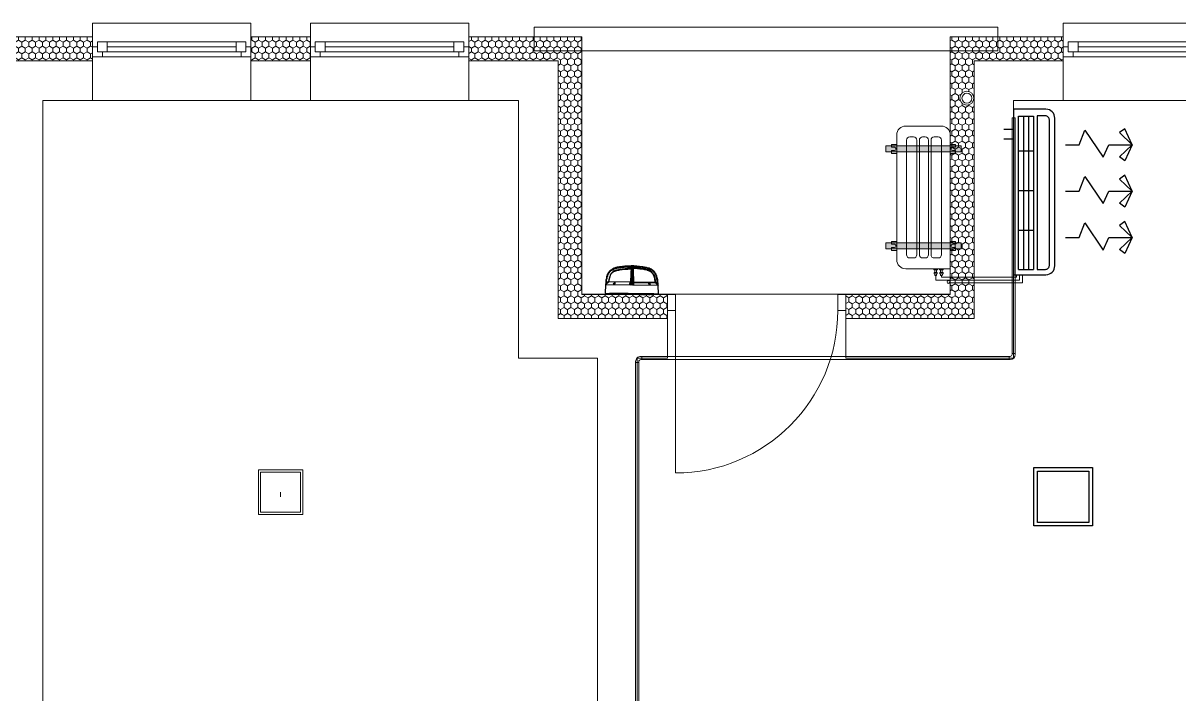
# Model space of a CAD drawing. Header units: feet. Extents: x 2566339 to 2624673, y -122443 to -81443.
# Drawn here: x 2587350 to 2593184, y -96554 to -93169 of the extents above; entities that cross this region are included whole.
import ezdxf

# ---------------------------------------------------------------- set-up
doc = ezdxf.new("R2010")
doc.units = ezdxf.units.FT
doc.header["$MEASUREMENT"] = 0
for name, color, linetype, lineweight in [('00E-Ndriqimi', 5, 'Continuous', 18), ('2DE_PRO_KT', 6, 'Continuous', 15), ('Columns_Pen_No__1', 7, 'Continuous', 5), ('Columns_Pen_No__6', 5, 'Continuous', 5), ('Condensate Pipe', 5, 'Continuous', 5), ('Exterior walls_Pen_No__1', 7, 'Continuous', 5), ('Gas Pipe', 81, 'Continuous', 5), ('Liquid Pipe', 14, 'Continuous', 5)]:
    doc.layers.add(name, color=color, linetype=linetype, lineweight=lineweight)
for name, color, linetype in [('00E-Ndriqimi elektrike', 5, 'Continuous'), ('AIR', 7, 'Continuous'), ('AIR-00', 8, 'Continuous'), ('AIR-03', 30, 'Continuous'), ('Columns', 7, 'Continuous'), ('Exterior walls', 7, 'Continuous')]:
    doc.layers.add(name, color=color, linetype=linetype)
for name, color, linetype, lineweight, true_color in [('ARCHICAD Doors_Pen_No__82', 7, 'Continuous', 5, 0xaaaaaa), ('ARCHICAD Windows_Pen_No__82', 7, 'Continuous', 5, 0xaaaaaa), ('Exterior walls_Pen_No__119', 7, 'Continuous', 5, 0xdecbcb), ('Exterior walls_Pen_No__82', 7, 'Continuous', 5, 0xaaaaaa), ('Structural - Bearing_Pen_No__82', 7, 'Continuous', 5, 0xaaaaaa)]:
    doc.layers.add(name, color=color, linetype=linetype, lineweight=lineweight, true_color=true_color)
doc.styles.add('CP_ATTR', font='arial.ttf')
pattern_1 = [(90, (2247653.822, -76424.967), (-34.641016, 0), [20, -40]), (90, (2247636.502, -76394.967), (-34.641016, 0), [20, -40]), (150, (2247653.822, -76404.967), (17.320508, 30), [20, -40]), (150, (2247619.18, -76404.967), (17.320508, 30), [20, -40]), (210, (2247653.822, -76424.967), (-17.320508, 30), [20, -40]), (210, (2247619.18, -76424.967), (-17.320508, 30), [20, -40])]

# ---------------------------------------------------------------- blocks, each defined once
blk = doc.blocks.new('Window 22_4')
at = {"layer": 'ARCHICAD Windows_Pen_No__82', "color": 253, "linetype": 'Continuous', "lineweight": 5, "true_color": 0xaaaaaa}
for p, q in [((-400, 50), (-400, 120)), ((-400, 120), (400, 120)), ((400, 120), (400, 50)), ((-400, 50), (-400, 0)), ((-400, 0), (-375, 0)), ((-400, 0), (-400, -50)), ((-400, 0), (-400, -50)), ((-375, 25), (-325, 25)), ((-375, -25), (-375, 25)), ((-375, 0), (-375, -25)), ((-325, 25), (325, 25)), ((-325, 25), (-325, -25)), ((-325, 25), (325, 25)), ((-325, 0), (325, 0)), ((325, -25), (325, 25)), ((325, 25), (375, 25)), ((375, 25), (375, -25)), ((375, -25), (375, 0)), ((375, 0), (400, 0)), ((400, 50), (400, 0)), ((400, 0), (400, -50)), ((400, 0), (400, -50)), ((-350, -50), (-400, -50)), ((-400, -50), (-400, -70)), ((-375, -25), (-350, -25)), ((-325, -25), (-375, -25)), ((-350, -25), (-350, -50)), ((350, -50), (-350, -50)), ((325, -25), (-325, -25)), ((375, -25), (325, -25)), ((350, -50), (350, -25)), ((350, -25), (375, -25)), ((400, -50), (350, -50)), ((400, -50), (400, -70)), ((-400, -70), (-400, -270)), ((400, -70), (400, -270)), ((-400, -270), (400, -270))]:
    blk.add_line(p, q, dxfattribs=at)
blk = doc.blocks.new('Wall_5', base_point=(2598169.8, -93239.2))
at = {"layer": 'Exterior walls_Pen_No__82', "linetype": 'Continuous', "lineweight": 5, "true_color": 0xaaaaaa}
h = blk.add_hatch(dxfattribs=at)
h.set_pattern_fill('STYROFOAM_SM_INSULATION', color=253, style=0, pattern_type=2)
h.set_pattern_definition(pattern_1)
h.paths.add_polyline_path([(2592029.8, -93239.2), (2592149.8, -93359.2), (2592599.8, -93359.2), (2592599.8, -93339.2), (2592599.8, -93289.2), (2592599.8, -93239.2)])
at = {"layer": 'Exterior walls_Pen_No__82', "color": 253, "linetype": 'Continuous', "lineweight": 5, "true_color": 0xaaaaaa}
for p, q in [((2592599.8, -93239.2), (2592599.8, -93289.2)), ((2592599.8, -93289.2), (2592599.8, -93339.2)), ((2592599.8, -93339.2), (2592599.8, -93359.2)), ((2592599.8, -93359.2), (2592149.8, -93359.2)), ((2592599.8, -93359.2), (2592599.8, -93559.2))]:
    blk.add_line(p, q, dxfattribs=at)
at = {"layer": 'Exterior walls_Pen_No__82', "color": 253, "linetype": 'Continuous', "lineweight": 5, "true_color": 0xaaaaaa, "flags": 128}
for points in [[(2592599.8, -93239.2), (2592029.8, -93239.2)], [(2592349.8, -93559.2), (2592599.8, -93559.2)]]:
    blk.add_lwpolyline(points, dxfattribs=at)
at = {"layer": 'ARCHICAD Windows_Pen_No__82', "color": 253, "linetype": 'Continuous', "lineweight": 5, "true_color": 0xaaaaaa, "zscale": 1000}
blk.add_blockref('Window 22_4', (2592999.8, -93289.2), dxfattribs=at)
blk = doc.blocks.new('Wall_6', base_point=(2592029.8, -93239.2))
at = {"layer": 'Exterior walls_Pen_No__82', "linetype": 'Continuous', "lineweight": 5, "true_color": 0xaaaaaa}
h = blk.add_hatch(dxfattribs=at)
h.set_pattern_fill('STYROFOAM_SM_INSULATION', color=253, style=0, pattern_type=2)
h.set_pattern_definition(pattern_1)
h.paths.add_polyline_path([(2592029.8, -93239.2), (2592029.8, -93583), (2592113.8, -93583), (2592096.3, -93578.3), (2592083.5, -93565.5), (2592078.8, -93548), (2592083.5, -93530.5), (2592096.3, -93517.7), (2592113.8, -93513), (2592131.3, -93517.7), (2592144.1, -93530.5), (2592148.8, -93548), (2592144.1, -93565.5), (2592131.3, -93578.3), (2592113.8, -93583), (2592149.8, -93583), (2592149.8, -93359.2)])
h = blk.add_hatch(dxfattribs=at)
h.set_pattern_fill('STYROFOAM_SM_INSULATION', color=253, style=0, pattern_type=2)
h.set_pattern_definition(pattern_1)
h.paths.add_polyline_path([(2592029.8, -93583), (2592029.8, -94539.2), (2592149.8, -94659.2), (2592149.8, -93583)])
at = {"layer": 'Exterior walls_Pen_No__82', "color": 253, "linetype": 'Continuous', "lineweight": 5, "true_color": 0xaaaaaa}
for p, q in [((2592149.8, -93359.2), (2592149.8, -93583)), ((2592149.8, -93583), (2592149.8, -94659.2))]:
    blk.add_line(p, q, dxfattribs=at)
at = {"layer": 'Exterior walls_Pen_No__82', "color": 253, "linetype": 'Continuous', "lineweight": 5, "true_color": 0xaaaaaa, "flags": 128}
for points in [[(2592029.8, -93239.2), (2592029.8, -94539.2)], [(2592349.8, -94859.2), (2592349.8, -93559.2)]]:
    blk.add_lwpolyline(points, dxfattribs=at)
blk = doc.blocks.new('Wall_7', base_point=(2590169.8, -94539.2))
at = {"layer": 'Exterior walls_Pen_No__82', "linetype": 'Continuous', "lineweight": 5, "true_color": 0xaaaaaa}
h = blk.add_hatch(dxfattribs=at)
h.set_pattern_fill('STYROFOAM_SM_INSULATION', color=253, style=0, pattern_type=2)
h.set_pattern_definition(pattern_1)
h.paths.add_polyline_path([(2590169.8, -94539.2), (2590169.8, -93239.2), (2590049.8, -93359.2), (2590049.8, -94659.2)])
at = {"layer": 'Exterior walls_Pen_No__82', "color": 253, "linetype": 'Continuous', "lineweight": 5, "true_color": 0xaaaaaa}
blk.add_line((2590049.8, -94659.2), (2590049.8, -93359.2), dxfattribs=at)
at = {"layer": 'Exterior walls_Pen_No__82', "color": 253, "linetype": 'Continuous', "lineweight": 5, "true_color": 0xaaaaaa, "flags": 128}
for points in [[(2590169.8, -94539.2), (2590169.8, -93239.2)], [(2589849.8, -93559.2), (2589849.8, -94859.2)]]:
    blk.add_lwpolyline(points, dxfattribs=at)
blk = doc.blocks.new('Wall_8', base_point=(2590169.8, -93239.2))
at = {"layer": 'Exterior walls_Pen_No__82', "linetype": 'Continuous', "lineweight": 5, "true_color": 0xaaaaaa}
h = blk.add_hatch(dxfattribs=at)
h.set_pattern_fill('STYROFOAM_SM_INSULATION', color=253, style=0, pattern_type=2)
h.set_pattern_definition(pattern_1)
h.paths.add_polyline_path([(2586949.8, -93239.2), (2586949.8, -93289.2), (2586949.8, -93339.2), (2586949.8, -93359.2), (2587699.8, -93359.2), (2587699.8, -93339.2), (2587699.8, -93289.2), (2587699.8, -93239.2)])
h = blk.add_hatch(dxfattribs=at)
h.set_pattern_fill('STYROFOAM_SM_INSULATION', color=253, style=0, pattern_type=2)
h.set_pattern_definition(pattern_1)
h.paths.add_polyline_path([(2588499.8, -93239.2), (2588499.8, -93289.2), (2588499.8, -93339.2), (2588499.8, -93359.2), (2588799.8, -93359.2), (2588799.8, -93339.2), (2588799.8, -93289.2), (2588799.8, -93239.2)])
h = blk.add_hatch(dxfattribs=at)
h.set_pattern_fill('STYROFOAM_SM_INSULATION', color=253, style=0, pattern_type=2)
h.set_pattern_definition(pattern_1)
h.paths.add_polyline_path([(2589599.8, -93289.2), (2589599.8, -93339.2), (2589599.8, -93359.2), (2590049.8, -93359.2), (2590169.8, -93239.2), (2589599.8, -93239.2)])
at = {"layer": 'Exterior walls_Pen_No__82', "color": 253, "linetype": 'Continuous', "lineweight": 5, "true_color": 0xaaaaaa}
for p, q in [((2587699.8, -93239.2), (2587699.8, -93289.2)), ((2588499.8, -93239.2), (2588499.8, -93289.2)), ((2588799.8, -93239.2), (2588799.8, -93289.2)), ((2589599.8, -93239.2), (2589599.8, -93289.2)), ((2587699.8, -93289.2), (2587699.8, -93339.2)), ((2587699.8, -93339.2), (2587699.8, -93359.2)), ((2588499.8, -93289.2), (2588499.8, -93339.2)), ((2588499.8, -93339.2), (2588499.8, -93359.2)), ((2588799.8, -93289.2), (2588799.8, -93339.2)), ((2588799.8, -93339.2), (2588799.8, -93359.2)), ((2589599.8, -93289.2), (2589599.8, -93339.2)), ((2589599.8, -93339.2), (2589599.8, -93359.2)), ((2587699.8, -93359.2), (2586949.8, -93359.2)), ((2587699.8, -93359.2), (2587699.8, -93559.2)), ((2588799.8, -93359.2), (2588499.8, -93359.2)), ((2588499.8, -93359.2), (2588499.8, -93559.2)), ((2588799.8, -93359.2), (2588799.8, -93559.2)), ((2590049.8, -93359.2), (2589599.8, -93359.2)), ((2589599.8, -93359.2), (2589599.8, -93559.2))]:
    blk.add_line(p, q, dxfattribs=at)
at = {"layer": 'Exterior walls_Pen_No__82', "color": 253, "linetype": 'Continuous', "lineweight": 5, "true_color": 0xaaaaaa, "flags": 128}
for points in [[(2587699.8, -93239.2), (2586949.8, -93239.2)], [(2588799.8, -93239.2), (2588499.8, -93239.2)], [(2590169.8, -93239.2), (2589599.8, -93239.2)], [(2587449.8, -93559.2), (2587699.8, -93559.2)], [(2588499.8, -93559.2), (2588799.8, -93559.2)], [(2589599.8, -93559.2), (2589849.8, -93559.2)]]:
    blk.add_lwpolyline(points, dxfattribs=at)
at = {"layer": 'ARCHICAD Windows_Pen_No__82', "color": 253, "linetype": 'Continuous', "lineweight": 5, "true_color": 0xaaaaaa, "zscale": 1000}
for p in [(2588099.8, -93289.2), (2589199.8, -93289.2)]:
    blk.add_blockref('Window 22_4', p, dxfattribs=at)
blk = doc.blocks.new('Wall_38', base_point=(2587449.8, -100009.2))
at = {"layer": 'Exterior walls_Pen_No__82', "color": 253, "linetype": 'Continuous', "lineweight": 5, "true_color": 0xaaaaaa, "flags": 128}
for points in [[(2587249.8, -93559.2), (2587249.8, -97559.2)], [(2587449.8, -97559.2), (2587449.8, -93559.2)], [(2587249.8, -97759.2), (2587249.8, -99759.2)], [(2587449.8, -99759.2), (2587449.8, -97759.2)]]:
    blk.add_lwpolyline(points, dxfattribs=at)
blk = doc.blocks.new('Wall_41', base_point=(2590449.8, -97759.2))
at = {"layer": 'Exterior walls_Pen_No__82', "color": 253, "linetype": 'Continuous', "lineweight": 5, "true_color": 0xaaaaaa, "flags": 128}
for points in [[(2590249.8, -94859.2), (2590249.8, -97559.2)], [(2590449.8, -97559.2), (2590449.8, -94859.2)]]:
    blk.add_lwpolyline(points, dxfattribs=at)
blk = doc.blocks.new('Wall_59', base_point=(2592149.8, -93189.2))
at = {"layer": 'Exterior walls_Pen_No__82', "color": 253, "linetype": 'Continuous', "lineweight": 5, "true_color": 0xaaaaaa, "flags": 128}
for points in [[(2592269.8, -93189.2), (2589929.8, -93189.2)], [(2590049.8, -93309.2), (2592149.8, -93309.2)]]:
    blk.add_lwpolyline(points, dxfattribs=at)
blk = doc.blocks.new('Wall_60', base_point=(2592149.8, -93309.2))
at = {"layer": 'Exterior walls_Pen_No__82', "color": 253, "linetype": 'Continuous', "lineweight": 5, "true_color": 0xaaaaaa, "flags": 128}
for points in [[(2592269.8, -93309.2), (2592269.8, -93189.2)], [(2592149.8, -93309.2), (2592269.8, -93309.2)]]:
    blk.add_lwpolyline(points, dxfattribs=at)
blk = doc.blocks.new('Wall_61', base_point=(2590049.8, -93309.2))
at = {"layer": 'Exterior walls_Pen_No__82', "color": 253, "linetype": 'Continuous', "lineweight": 5, "true_color": 0xaaaaaa, "flags": 128}
for points in [[(2589929.8, -93189.2), (2589929.8, -93309.2)], [(2589929.8, -93309.2), (2590049.8, -93309.2)]]:
    blk.add_lwpolyline(points, dxfattribs=at)
blk = doc.blocks.new('Wall_68', base_point=(2592029.8, -94539.2))
at = {"layer": 'Exterior walls_Pen_No__82', "linetype": 'Continuous', "lineweight": 5, "true_color": 0xaaaaaa}
h = blk.add_hatch(dxfattribs=at)
h.set_pattern_fill('STYROFOAM_SM_INSULATION', color=253, style=0, pattern_type=2)
h.set_pattern_definition(pattern_1)
h.paths.add_polyline_path([(2592029.8, -94539.2), (2591502.2, -94539.2), (2591502.2, -94659.2), (2592149.8, -94659.2)])
at = {"layer": 'Exterior walls_Pen_No__82', "color": 253, "linetype": 'Continuous', "lineweight": 5, "true_color": 0xaaaaaa}
blk.add_line((2592149.8, -94659.2), (2591502.2, -94659.2), dxfattribs=at)
at = {"layer": 'Exterior walls_Pen_No__82', "color": 253, "linetype": 'Continuous', "lineweight": 5, "true_color": 0xaaaaaa, "flags": 128}
for points in [[(2592029.8, -94539.2), (2591502.2, -94539.2)], [(2591502.2, -94539.2), (2591502.2, -94859.2)], [(2591502.2, -94859.2), (2592349.8, -94859.2)]]:
    blk.add_lwpolyline(points, dxfattribs=at)
blk = doc.blocks.new('Storefront with Transom 22')
at = {"layer": 'ARCHICAD Doors_Pen_No__82', "color": 253, "linetype": 'Continuous', "lineweight": 5, "true_color": 0xaaaaaa}
for p, q in [((410, 0), (410, 820)), ((-450, 40), (-450, 240)), ((450, 40), (450, 240)), ((-450, 0), (-450, 40)), ((-450, -80), (-450, 0)), ((-450, 0), (-410, 0)), ((-450, -80), (-450, 0)), ((-450, -80), (-450, 0)), ((-410, 0), (-410, -80)), ((410, -80), (410, 0)), ((410, 0), (450, 0)), ((450, 0), (450, 40)), ((450, 0), (450, -80)), ((450, -80), (450, 0)), ((450, -80), (450, 0)), ((-410, -80), (-450, -80)), ((450, -80), (410, -80))]:
    blk.add_line(p, q, dxfattribs=at)
blk.add_arc((410, 0), 820, 90, 180, dxfattribs=at)
blk = doc.blocks.new('Wall_69', base_point=(2591292.2, -94539.2))
at = {"layer": 'Exterior walls_Pen_No__82', "linetype": 'Continuous', "lineweight": 5, "true_color": 0xaaaaaa}
h = blk.add_hatch(dxfattribs=at)
h.set_pattern_fill('STYROFOAM_SM_INSULATION', color=253, style=0, pattern_type=2)
h.set_pattern_definition(pattern_1)
h.paths.add_polyline_path([(2590169.8, -94539.2), (2590049.8, -94659.2), (2590602.2, -94659.2), (2590602.2, -94539.2)])
at = {"layer": 'Exterior walls_Pen_No__82', "color": 253, "linetype": 'Continuous', "lineweight": 5, "true_color": 0xaaaaaa}
for p, q in [((2590602.2, -94539.2), (2590602.2, -94619.2)), ((2591502.2, -94539.2), (2591502.2, -94619.2)), ((2590602.2, -94619.2), (2590602.2, -94659.2)), ((2591502.2, -94619.2), (2591502.2, -94659.2)), ((2590602.2, -94659.2), (2590049.8, -94659.2)), ((2590602.2, -94659.2), (2590602.2, -94859.2)), ((2591502.2, -94659.2), (2591502.2, -94859.2))]:
    blk.add_line(p, q, dxfattribs=at)
at = {"layer": 'Exterior walls_Pen_No__82', "color": 253, "linetype": 'Continuous', "lineweight": 5, "true_color": 0xaaaaaa, "flags": 128}
for points in [[(2590602.2, -94539.2), (2590169.8, -94539.2)], [(2589849.8, -94859.2), (2590249.8, -94859.2)], [(2590449.8, -94859.2), (2590602.2, -94859.2)]]:
    blk.add_lwpolyline(points, dxfattribs=at)
at = {"layer": 'ARCHICAD Doors_Pen_No__82', "color": 253, "linetype": 'Continuous', "lineweight": 5, "true_color": 0xaaaaaa, "zscale": 1000, "rotation": 180}
blk.add_blockref('Storefront with Transom 22', (2591052.2, -94619.2), dxfattribs=at)
blk = doc.blocks.new('Column_2', base_point=(2592113.8, -93548))
at = {"layer": 'Columns_Pen_No__1', "color": 7, "linetype": 'Continuous', "lineweight": 5}
blk.add_circle((2592113.8, -93548), 35, dxfattribs=at)
at = {"layer": 'Columns_Pen_No__6', "color": 5, "linetype": 'Continuous', "lineweight": 5}
blk.add_circle((2592113.8, -93548), 25, dxfattribs=at)
blk = doc.blocks.new('CARRIER-W18-24 (FCD)')
at = {"layer": 'AIR-00'}
for p, q in [((-0.4747, -0.025), (-0.4747, -0.1)), ((0.3003, -0.05), (-0.4747, -0.05)), ((-0.2747, -0.025), (-0.2747, -0.1)), ((-0.0747, -0.025), (-0.0747, -0.1)), ((0.1253, -0.025), (0.1253, -0.1)), ((0.3003, -0.075), (-0.4747, -0.075)), ((0.3003, -0.1), (-0.4747, -0.1))]:
    blk.add_line(p, q, dxfattribs=at)
for points in [[(-0.4747, -0.025), (0.3003, -0.025), (0.3003, -0.1)], [(-0.3125, -0.2615), (-0.3125, -0.3311), (-0.2389, -0.3603), (-0.3755, -0.4524), (-0.3125, -0.4813), (-0.3125, -0.598)], [(-0.0781, -0.2615), (-0.0781, -0.3311), (-0.0045, -0.3603), (-0.1411, -0.4524), (-0.0781, -0.4813), (-0.0781, -0.598)], [(0.1563, -0.2615), (0.1563, -0.3311), (0.2299, -0.3603), (0.0933, -0.4524), (0.1563, -0.4813), (0.1563, -0.598)]]:
    blk.add_lwpolyline(points, dxfattribs=at)
blk.add_lwpolyline([(-0.4529, -0.1805), (0.2812, -0.1805, 0.414214), (0.3016, -0.1601), (0.3016, -0.1193), (-0.4733, -0.1193), (-0.4733, -0.1601, 0.414214)], format="xyb", close=True, dxfattribs=at)
for points in [[(-0.3734, -0.5351), (-0.3125, -0.598), (-0.3933, -0.5612)], [(-0.2516, -0.5351), (-0.3125, -0.598), (-0.2317, -0.5612)], [(-0.139, -0.5351), (-0.0781, -0.598), (-0.1589, -0.5612)], [(-0.0172, -0.5351), (-0.0781, -0.598), (0.0026, -0.5612)], [(0.0953, -0.5351), (0.1563, -0.598), (0.0755, -0.5612)], [(0.2172, -0.5351), (0.1563, -0.598), (0.237, -0.5612)]]:
    blk.add_lwpolyline(points, close=True, dxfattribs=at)
at = {"layer": 'AIR-03'}
for p, q in [((0.335, 0), (-0.5, 0)), ((-0.5, 0), (-0.5, -0.163)), ((0.185, 0.05), (0.185, 0)), ((0.235, 0.05), (0.235, 0))]:
    blk.add_line(p, q, dxfattribs=at)
blk.add_lwpolyline([(-0.5, 0), (-0.5, -0.163, 0.414214), (-0.455, -0.208), (0.29, -0.208, 0.414214), (0.335, -0.163), (0.335, 0)], format="xyb", dxfattribs=at)
blk = doc.blocks.new('NJS12')
at = {"layer": 'Exterior walls_Pen_No__119', "linetype": 'Continuous', "lineweight": 0, "true_color": 0xeee4e4}
for points in [[(-251.9, 55), (-252, -325), (-282.5, -325), (-282.5, 55)], [(237.5, 55), (237.5, -325), (207, -325), (206.9, 55)]]:
    blk.add_hatch(color=254, dxfattribs=at).paths.add_polyline_path(points)
at = {"color": 3, "lineweight": 13}
for p, q in [((-382.5, -225), (-382.5, -45)), ((-337.5, 0), (337.5, 0)), ((337.5, 0), (337.5, -225)), ((292.5, -270), (-337.5, -270))]:
    blk.add_line(p, q, dxfattribs=at)
at = {"color": 3}
for p, q in [((266.9, -45), (-311.8, -45)), ((-328.1, -61.3), (-328.1, -80.8)), ((-311.8, -97.1), (266.9, -97.1)), ((-311.8, -110.2), (266.9, -110.2)), ((283.2, -80.8), (283.2, -61.3)), ((-328.1, -139.5), (-328.1, -126.5)), ((266.9, -155.8), (-311.8, -155.8)), ((-311.8, -168.9), (266.9, -168.9)), ((283.2, -126.5), (283.2, -139.5)), ((-328.1, -204.8), (-328.1, -185.2)), ((266.9, -221.1), (-311.8, -221.1)), ((283.2, -185.2), (283.2, -204.8))]:
    blk.add_line(p, q, dxfattribs=at)
for points in [[(-244.6, 0), (-244.6, 27.1), (-258.9, 27.1), (-258.9, 11.8, -1), (-275.6, 11.8), (-275.6, 27.1), (-289.9, 27.1), (-289.9, 0)], [(244.9, 0), (244.9, 27.1), (230.6, 27.1), (230.6, 11.8, -1), (213.9, 11.8), (213.9, 27.1), (199.6, 27.1), (199.6, 0)], [(337.5, -35), (341, -35, -0.414214), (343.9, -37.9), (343.9, -51.1, -0.414214), (341, -54), (337.5, -54)], [(337.5, -64), (341, -64, -0.414214), (343.9, -66.9), (343.9, -80.1, -0.414214), (341, -83), (337.5, -83)], [(-244.6, -270), (-244.6, -297.2), (-258.9, -297.2), (-258.9, -281.9, 1), (-275.6, -281.9), (-275.6, -297.2), (-289.9, -297.2), (-289.9, -270)], [(244.9, -270), (244.9, -297.2), (230.6, -297.2), (230.6, -281.9, 1), (213.9, -281.9), (213.9, -297.2), (199.6, -297.2), (199.6, -270)]]:
    blk.add_lwpolyline(points, format="xyb", dxfattribs=at)
for points in [[(343.9, -40.4), (355.9, -40.4), (355.9, -48.6), (343.9, -48.6)], [(355.9, -36.6), (362.7, -36.6), (362.7, -52.4), (355.9, -52.4)], [(343.9, -69.4), (355.9, -69.4), (355.9, -77.6), (343.9, -77.6)], [(355.9, -65.6), (362.7, -65.6), (362.7, -81.4), (355.9, -81.4)]]:
    blk.add_lwpolyline(points, close=True, dxfattribs=at)
for points in [[(362.7, -39.6), (368.9, -39.6, -0.414214), (371.7, -42.4), (371.7, -46.6, -0.414214), (368.9, -49.4), (362.7, -49.4)], [(362.7, -68.6), (368.9, -68.6, -0.414214), (371.7, -71.4), (371.7, -75.6, -0.414214), (368.9, -78.4), (362.7, -78.4)]]:
    blk.add_lwpolyline(points, format="xyb", close=True, dxfattribs=at)
at = {"lineweight": 13}
blk.add_lwpolyline([(237.5, -270), (237.5, -325)], dxfattribs=at)
at = {"color": 3, "lineweight": 13}
for centre, start, end in [((-337.5, -45), 90, 180), ((-337.5, -225), 180, 270), ((292.5, -225), 270, 0)]:
    blk.add_arc(centre, 45, start, end, dxfattribs=at)
at = {"color": 3}
for centre, start, end in [((-311.8, -61.3), 90, 180), ((266.9, -61.3), 0, 90), ((-311.8, -80.8), 180, 270), ((-311.8, -126.5), 90, 180), ((266.9, -80.8), 270, 360), ((266.9, -126.5), 0, 90), ((-311.8, -139.5), 180, 270), ((-311.8, -185.2), 90, 180), ((266.9, -139.5), 270, 360), ((266.9, -185.2), 0, 90), ((-311.8, -204.8), 180, 270), ((266.9, -204.8), 270, 360)]:
    blk.add_arc(centre, 16.3, start, end, dxfattribs=at)
at = {"layer": 'Exterior walls_Pen_No__1', "color": 7, "linetype": 'Continuous', "lineweight": 5, "flags": 128}
for points in [[(-251.9, 55), (-252, -325), (-282.5, -325), (-282.5, 55)], [(237.5, 55), (237.5, -325), (207, -325), (206.9, 55)]]:
    blk.add_lwpolyline(points, close=True, dxfattribs=at)
blk = doc.blocks.new('VT-8618W-SQ 18W')
blk.add_line((0, 0), (0, -23.2))
for points in [[(-112.5, 112.5), (112.5, 112.5), (112.5, -112.5), (-112.5, -112.5)], [(-100.9, 100.9), (100.9, 100.9), (100.9, -100.9), (-100.9, -100.9)]]:
    blk.add_lwpolyline(points, close=True)
blk = doc.blocks.new('VT-8624W-SQ 24W')
for points in [[(-147.5, 147.5), (147.5, 147.5), (147.5, -147.5), (-147.5, -147.5)], [(-129.8, 129.8), (129.8, 129.8), (129.8, -129.8), (-129.8, -129.8)]]:
    blk.add_lwpolyline(points, close=True)
blk = doc.blocks.new('*U109')
for p, q in [((0, -8), (0, 8)), ((0, 8), (1189.3, 8)), ((1189.3, 8), (1189.3, -8)), ((1189.3, -8), (0, -8))]:
    blk.add_line(p, q)
at = {"style": 'CP_ATTR', "flags": 9}
for tag in ['NAME', 'PRODUCER', 'PRODUCT-TYPE', 'ARTICLE', 'FLOW', 'NUMBER', 'SYSTEM', 'FORM', 'SIZE', 'CHARACTER', 'ORDER-NO', 'GROUP', 'OTHER']:
    blk.add_attdef(tag, (0, 0), '', height=0.0001, dxfattribs=at)
blk = doc.blocks.new('*U110')
for p, q in [((0, -8), (0, 8)), ((0, 8), (5, 8)), ((15, 18), (15, 23)), ((15, 23), (31, 23)), ((31, 23), (31, 18)), ((5, -8), (0, -8))]:
    blk.add_line(p, q)
for radius in [26, 10]:
    blk.add_arc((5, 18), radius, 270, 0)
at = {"style": 'CP_ATTR', "flags": 9}
for tag in ['NAME', 'PRODUCER', 'PRODUCT-TYPE', 'ARTICLE', 'FLOW', 'NUMBER', 'SYSTEM', 'FORM', 'SIZE', 'CHARACTER', 'ORDER-NO', 'GROUP', 'OTHER']:
    blk.add_attdef(tag, (0, 0), '', height=0.0001, dxfattribs=at)
blk = doc.blocks.new('*U111')
for p, q in [((0, -8), (0, 8)), ((0, 8), (1854, 8)), ((1854, 8), (1854, -8)), ((1854, -8), (0, -8))]:
    blk.add_line(p, q)
at = {"style": 'CP_ATTR', "flags": 9}
for tag in ['NAME', 'PRODUCER', 'PRODUCT-TYPE', 'ARTICLE', 'FLOW', 'NUMBER', 'SYSTEM', 'FORM', 'SIZE', 'CHARACTER', 'ORDER-NO', 'GROUP', 'OTHER']:
    blk.add_attdef(tag, (0, 0), '', height=0.0001, dxfattribs=at)
blk = doc.blocks.new('*U112')
for p, q in [((0, -8), (0, 8)), ((0, 8), (5, 8)), ((15, 18), (15, 23)), ((15, 23), (31, 23)), ((31, 23), (31, 18)), ((5, -8), (0, -8))]:
    blk.add_line(p, q)
for radius in [26, 10]:
    blk.add_arc((5, 18), radius, 270, 0)
at = {"style": 'CP_ATTR', "flags": 9}
for tag in ['NAME', 'PRODUCER', 'PRODUCT-TYPE', 'ARTICLE', 'FLOW', 'NUMBER', 'SYSTEM', 'FORM', 'SIZE', 'CHARACTER', 'ORDER-NO', 'GROUP', 'OTHER']:
    blk.add_attdef(tag, (0, 0), '', height=0.0001, dxfattribs=at)
blk = doc.blocks.new('*U113')
for p, q in [((0, -8), (0, 8)), ((0, 8), (2854, 8)), ((2854, 8), (2854, -8)), ((2854, -8), (0, -8))]:
    blk.add_line(p, q)
at = {"style": 'CP_ATTR', "flags": 9}
for tag in ['NAME', 'PRODUCER', 'PRODUCT-TYPE', 'ARTICLE', 'FLOW', 'NUMBER', 'SYSTEM', 'FORM', 'SIZE', 'CHARACTER', 'ORDER-NO', 'GROUP', 'OTHER']:
    blk.add_attdef(tag, (0, 0), '', height=0.0001, dxfattribs=at)
blk = doc.blocks.new('Trup ndriques LED 1x12W per montim ne mure mbi derë te baneses')
at = {"layer": '00E-Ndriqimi elektrike', "linetype": 'Continuous', "lineweight": -3}
for points in [[(-3.5, 145.9), (-49.6, 143.6), (-55.4, 143.6), (-60, 143.6), (-65.7, 142.4), (-70.4, 142.4), (-76.1, 141.3), (-80.7, 141.3), (-86.5, 140.1), (-91.1, 139), (-96.9, 136.7), (-101.5, 135.5), (-106.1, 133.2), (-110.7, 132.1), (-115.3, 128.6), (-118.8, 126.3), (-123.4, 124), (-126.9, 120.5), (-131.5, 114.8), (-134.9, 110.1), (-138.4, 105.5), (-140.7, 99.8), (-143, 94), (-144.2, 90.5), (-144.2, 87.1), (-145.3, 83.6), (-146.5, 80.2), (-147.6, 75.5), (-147.6, 72.1), (-148.8, 67.5), (-148.8, 64), (-149.9, 59.4), (-149.9, 54.8), (-151.1, 50.2), (-151.1, 45.6), (-152.2, 40.9), (-152.2, 36.3), (-152.2, 31.7), (-153.4, 27.1), (-153.4, 22.5), (-153.4, 17.9), (-153.4, 13.3), (-154.5, 9.8), (-154.5, 5.2), (-154.5, 0.6), (-154.5, -4), (-153.4, -7.5), (-153.4, -12.1), (-153.4, -17.9), (-153.4, -22.5), (-152.2, -28.3), (-152.2, -34), (-152.2, -39.8), (-151.1, -45.6), (-151.1, -51.3), (-149.9, -57.1), (-148.8, -62.9), (-148.8, -67.5), (-147.6, -72.1), (-146.5, -76.7), (-146.5, -81.3), (-145.3, -84.8), (-144.2, -88.2), (-143, -91.7), (-141.9, -95.1), (-140.7, -98.6), (-139.6, -102.1), (-138.4, -104.4), (-136.1, -107.8), (-132.6, -112.5), (-129.2, -118.2), (-124.6, -121.7), (-119.9, -126.3), (-115.3, -129.8), (-111.9, -130.9), (-109.6, -132.1), (-106.1, -134.4), (-102.6, -135.5), (-99.2, -136.7), (-94.6, -137.8), (-90, -139), (-85.3, -139), (-80.7, -140.1), (-75, -141.3), (-69.2, -141.3), (-63.4, -142.4), (-60, -142.4), (-56.5, -142.4), (-53.1, -143.6), (-49.6, -143.6), (-3.5, -144.7), (-3.5, -121.7), (-1.2, -121.7), (0, -119.4), (0, -105.5), (-1.2, -104.4), (-3.5, -104.4), (-3.5, -102.1), (-1.2, -102.1), (0, -100.9), (0, -89.4), (-1.2, -88.2), (-3.5, -88.2), (-3.5, -87.1), (-1.2, -87.1), (0, -85.9), (0, -80.2), (-1.2, -79), (-3.5, -79), (-3.5, -77.9), (-1.2, -77.9), (0, -76.7), (0, -70.9), (-1.2, -69.8), (-3.5, -69.8), (-3.5, -68.6), (-1.2, -68.6), (0, -67.5), (0, -60.5), (-1.2, -60.5), (-3.5, -60.5), (-3.5, -58.2), (0, -58.2), (0, -57.1), (0, -54.8), (0, -53.6), (0, -45.6), (-1.2, -44.4), (0, -43.2), (0, 43.2), (-2.3, 45.6), (-3.5, 45.6), (-3.5, 47.9), (-1.2, 47.9), (0, 49), (0, 54.8), (0, 55.9), (0, 58.2), (0, 58.2), (-3.5, 58.2), (-3.5, 59.4), (-1.2, 60.5), (0, 60.5), (0, 80.2), (-1.2, 81.3), (-3.5, 81.3), (-3.5, 92.8), (-1.2, 92.8), (0, 92.8), (0, 99.8), (-1.2, 100.9), (-3.5, 100.9), (-3.5, 104.4), (-1.2, 104.4), (0, 105.5), (0, 120.5), (-1.2, 121.7), (-3.5, 121.7), (-3.5, 145.9)], [(-64.6, 9.8), (-64.6, 128.6), (-49.6, 143.6), (-49.6, 4), (-153.4, 1.7)], [(-56.5, 139), (-58.8, 139), (-62.3, 139), (-66.9, 139), (-71.5, 139), (-75, 137.8), (-78.4, 137.8), (-81.9, 136.7), (-85.3, 136.7), (-88.8, 135.5), (-93.4, 134.4), (-96.9, 133.2), (-101.5, 132.1), (-106.1, 129.8), (-110.7, 127.4), (-114.2, 126.3), (-117.6, 124), (-121.1, 121.7), (-123.4, 118.2), (-125.7, 115.9), (-128, 113.6), (-130.3, 110.1), (-132.6, 107.8), (-134.9, 102.1), (-137.2, 97.5), (-138.4, 92.8), (-139.6, 90.5), (-140.7, 87.1), (-141.9, 83.6), (-143, 79), (-144.2, 73.2), (-145.3, 67.5), (-145.3, 64), (-145.3, 61.7), (-146.5, 58.2), (-146.5, 54.8), (-147.6, 49), (-147.6, 43.2), (-148.8, 37.5), (-148.8, 30.6), (-148.8, 24.8), (-149.9, 17.9), (-149.9, 12.1), (-149.9, 5.2)], [(-65.7, 129.8), (-68, 129.8), (-71.5, 129.8), (-75, 129.8), (-78.4, 128.6), (-83, 127.4), (-88.8, 126.3), (-93.4, 125.1), (-98, 124), (-102.6, 122.8), (-106.1, 120.5), (-110.7, 118.2), (-113, 115.9), (-116.5, 113.6), (-118.8, 111.3), (-121.1, 109), (-123.4, 106.7), (-126.9, 100.9), (-130.3, 96.3), (-131.5, 90.5), (-133.8, 85.9), (-133.8, 83.6), (-134.9, 80.2), (-136.1, 76.7), (-137.2, 72.1), (-138.4, 66.3), (-138.4, 60.5), (-139.6, 57.1), (-139.6, 53.6), (-140.7, 50.2), (-140.7, 46.7), (-140.7, 42.1), (-141.9, 37.5), (-141.9, 32.9), (-143, 27.1), (-143, 22.5), (-143, 17.9), (-143, 12.1), (-143, 6.3)], [(-65.7, 128.6), (-68, 127.4), (-71.5, 127.4), (-75, 127.4), (-78.4, 126.3), (-83, 126.3), (-87.7, 125.1), (-93.4, 122.8), (-98, 121.7), (-102.6, 120.5), (-106.1, 118.2), (-109.6, 115.9), (-113, 113.6), (-115.3, 112.4), (-118.8, 109), (-121.1, 106.7), (-122.3, 104.4), (-125.7, 99.8), (-128, 94), (-130.3, 89.4), (-131.5, 84.8), (-132.6, 82.5), (-133.8, 79), (-133.8, 74.4), (-134.9, 69.8), (-136.1, 65.2), (-137.2, 59.4), (-137.2, 55.9), (-137.2, 52.5), (-138.4, 49), (-138.4, 45.6), (-139.6, 40.9), (-139.6, 36.3), (-139.6, 31.7), (-140.7, 28.3), (-140.7, 23.6), (-140.7, 19), (-140.7, 14.4), (-140.7, 7.5), (-141.9, 6.3), (-143, 6.3)], [(-66.9, 9.8), (-66.9, 129.8), (-56.5, 140.1), (-49.6, 143.6)], [(-51.9, 100.9), (-54.2, 102.1), (-55.4, 100.9), (-57.7, 99.8), (-61.1, 96.3), (-62.3, 92.8), (-61.1, 91.7), (-58.8, 91.7), (-57.7, 92.8), (-54.2, 97.5), (-51.9, 100.9)], [(-3.5, 121.7), (-3.5, -19), (-3.5, -121.7)], [(-3.5, 73.2), (0, 73.2)], [(-154.5, 5.2), (-151.1, 8.6), (-143, 8.6), (-140.7, 8.6)], [(-49.6, 4), (-51.9, 6.3), (-53.1, 7.5), (-55.4, 8.6), (-57.7, 8.6), (-148.8, 6.3), (-151.1, 5.2), (-152.2, 4), (-153.4, 0.6), (-153.4, -0.6), (-153.4, -2.9), (-151.1, -5.2), (-148.8, -5.2), (-69.2, -7.5), (-66.9, -7.5), (-65.7, -9.8), (-66.9, -125.1), (-70.4, -125.1), (-73.8, -124), (-77.3, -124), (-80.7, -122.8), (-86.5, -121.7), (-92.3, -120.5), (-96.9, -118.2), (-101.5, -117.1), (-105, -115.9), (-107.3, -114.8), (-109.6, -112.5), (-111.9, -111.3), (-115.3, -107.8), (-118.8, -104.4), (-121.1, -100.9), (-122.3, -98.6), (-124.6, -95.1), (-125.7, -91.7), (-128, -87.1), (-129.2, -82.5), (-130.3, -76.7), (-131.5, -70.9), (-132.6, -65.2), (-133.8, -59.4), (-134.9, -53.6), (-136.1, -47.9), (-136.1, -42.1), (-137.2, -36.3), (-137.2, -31.7), (-137.2, -27.1), (-137.2, -22.5), (-138.4, -19), (-138.4, -15.6), (-138.4, -12.1), (-138.4, -7.5), (-138.4, -6.3)], [(-153.4, 2.9), (-51.9, 6.3)], [(-140.7, 7.5), (-55.4, 9.8), (-51.9, 8.6), (-50.7, 7.5), (-49.6, 4)], [(-153.4, -1.7), (-49.6, -4)], [(-153.4, -2.9), (-51.9, -5.2)], [(-153.4, -5.2), (-151.1, -8.6), (-139.6, -8.6)], [(-56.5, -139), (-58.8, -139), (-62.3, -139), (-65.7, -139), (-69.2, -139), (-72.7, -137.8), (-77.3, -137.8), (-80.7, -136.7), (-85.3, -135.5), (-90, -135.5), (-93.4, -134.4), (-98, -132.1), (-102.6, -130.9), (-106.1, -129.8), (-110.7, -127.4), (-114.2, -125.1), (-117.6, -122.8), (-121.1, -120.5), (-124.6, -117.1), (-128, -113.6), (-130.3, -109), (-133.8, -104.4), (-134.9, -100.9), (-137.2, -98.6), (-138.4, -95.1), (-139.6, -90.5), (-140.7, -87.1), (-141.9, -82.5), (-143, -76.7), (-144.2, -72.1), (-145.3, -66.3), (-145.3, -60.5), (-146.5, -54.8), (-147.6, -49), (-147.6, -43.2), (-148.8, -37.5), (-148.8, -32.9), (-148.8, -27.1), (-149.9, -22.5), (-149.9, -17.9), (-149.9, -14.4), (-149.9, -11), (-149.9, -7.5), (-149.9, -5.2)], [(-139.6, -6.3), (-139.6, -9.8), (-139.6, -14.4), (-139.6, -19), (-139.6, -24.8), (-138.4, -30.6), (-138.4, -36.3), (-137.2, -42.1), (-137.2, -46.7), (-136.1, -51.3), (-136.1, -55.9), (-134.9, -61.7), (-133.8, -67.5), (-132.6, -73.2), (-131.5, -79), (-130.3, -84.8), (-129.2, -90.5), (-126.9, -95.1), (-124.6, -99.8), (-121.1, -104.4), (-117.6, -107.8), (-115.3, -110.1), (-111.9, -112.5), (-109.6, -114.8), (-107.3, -115.9), (-103.8, -118.2), (-100.3, -119.4), (-94.6, -120.5), (-88.8, -122.8), (-83, -124), (-77.3, -125.1), (-71.5, -126.3), (-65.7, -126.3), (-49.6, -143.6)], [(-68, -7.5), (-57.7, -7.5), (-53.1, -7.5), (-49.6, -4), (-49.6, -143.6)], [(-49.6, -4), (-50.7, -6.3), (-51.9, -7.5), (-55.4, -9.8), (-65.7, -9.8)], [(0, -19), (-3.5, -19)], [(-3.5, -27.1), (0, -27.1)], [(-3.5, -28.3), (0, -28.3)], [(-3.5, -34), (0, -32.9)], [(-3.5, -37.5), (-2.3, -37.5), (-1.2, -36.3), (0, -35.2)], [(-3.5, -44.4), (-1.2, -44.4)], [(-3.5, -49), (0, -49)], [(-3.5, -53.6), (0, -53.6)], [(-51.9, -99.8), (-54.2, -100.9), (-56.5, -99.8), (-58.8, -98.6), (-61.1, -95.1), (-62.3, -92.8), (-61.1, -91.7), (-58.8, -91.7), (-56.5, -92.8), (-53.1, -96.3), (-51.9, -99.8)], [(-3.5, -94), (0, -94)], [(-68, -126.3), (-68, -127.4), (-56.5, -139), (-54.2, -141.3), (-51.9, -143.6)]]:
    blk.add_lwpolyline(points, dxfattribs=at)

msp = doc.modelspace()

# ---------------------------------------------------------------- linework, layer by layer
at = {"layer": 'Condensate Pipe'}
msp.add_lwpolyline([(2592394.8, -94438.6), (2592394.8, -94480.5), (2592024.4, -94480.5), (2592024.4, -94475.5)], dxfattribs=at)
msp.add_circle((2592021.9, -94475.2), 8, dxfattribs=at)
at = {"layer": 'Gas Pipe'}
msp.add_lwpolyline([(2592379.8, -94438.6), (2592379.8, -94465.5), (2591956.3, -94465.5), (2591956.3, -94442.7)], dxfattribs=at)
at = {"layer": 'Liquid Pipe'}
msp.add_lwpolyline([(2592364.8, -94438.6), (2592364.8, -94450.5), (2591985.3, -94450.5), (2591985.3, -94442.7)], dxfattribs=at)
at = {"layer": 'Structural - Bearing_Pen_No__82', "color": 253, "linetype": 'Continuous', "lineweight": 5, "true_color": 0xaaaaaa, "flags": 128}
msp.add_lwpolyline([(2592029.8, -94537.6), (2592029.8, -93309.2), (2590169.8, -93309.2), (2590169.8, -94537.6)], close=True, dxfattribs=at)

# ---------------------------------------------------------------- block references
at = {"layer": '00E-Ndriqimi'}
msp.add_blockref('VT-8618W-SQ 18W', (2588649.8, -95536), dxfattribs=at)
at = {"layer": '00E-Ndriqimi elektrike', "ltscale": 0.015289, "xscale": 0.9245096010064542, "yscale": 0.9245096010064542, "zscale": 0.9245096010064542, "rotation": 269.3338696857263}
msp.add_blockref('Trup ndriques LED 1x12W per montim ne mure mbi derë te baneses', (2590421.6, -94537.4), dxfattribs=at)
at = {"layer": '00E-Ndriqimi elektrike'}
msp.add_blockref('VT-8624W-SQ 24W', (2592599.8, -95559.2), dxfattribs=at)
at = {"layer": '2DE_PRO_KT'}
for name, p, rotation in [('*U109', (2592349.8, -93646.9), 270), ('*U111', (2592326.8, -94859.2), 180), ('*U113', (2590449.8, -94882.2), 270)]:
    msp.add_blockref(name, p, dxfattribs=dict(at, rotation=rotation))
at = {"layer": '2DE_PRO_KT', "zscale": 25, "rotation": 180}
msp.add_blockref('*U112', (2590472.8, -94859.2), dxfattribs=at)
at = {"layer": '2DE_PRO_KT', "yscale": -1, "zscale": 25, "rotation": 270}
msp.add_blockref('*U110', (2592349.8, -94836.2), dxfattribs=at)
at = {"layer": 'AIR', "xscale": 999.5108336315826, "yscale": 999.5108336315826, "zscale": 999.5108336315826, "rotation": 90}
msp.add_blockref('CARRIER-W18-24 (FCD)', (2592349.8, -93938.8), dxfattribs=at)
at = {"layer": 'Columns', "color": 5, "lineweight": 5}
msp.add_blockref('Column_2', (2592113.8, -93548), dxfattribs=at)
at = {"layer": 'Exterior walls', "color": 253, "lineweight": 5, "true_color": 0xaaaaaa}
for name, p in [('Wall_8', (2590169.8, -93239.2)), ('Wall_5', (2598169.8, -93239.2)), ('Wall_59', (2592149.8, -93189.2)), ('Wall_61', (2590049.8, -93309.2)), ('Wall_60', (2592149.8, -93309.2)), ('Wall_7', (2590169.8, -94539.2)), ('Wall_6', (2592029.8, -93239.2)), ('Wall_38', (2587449.8, -100009.2)), ('Wall_69', (2591292.2, -94539.2)), ('Wall_68', (2592029.8, -94539.2)), ('Wall_41', (2590449.8, -97759.2))]:
    msp.add_blockref(name, p, dxfattribs=at)
at = {"layer": 'Liquid Pipe', "lineweight": 13, "rotation": 270}
msp.add_blockref('NJS12', (2592029.8, -94071), dxfattribs=at)

doc.saveas('drawing.dxf')
